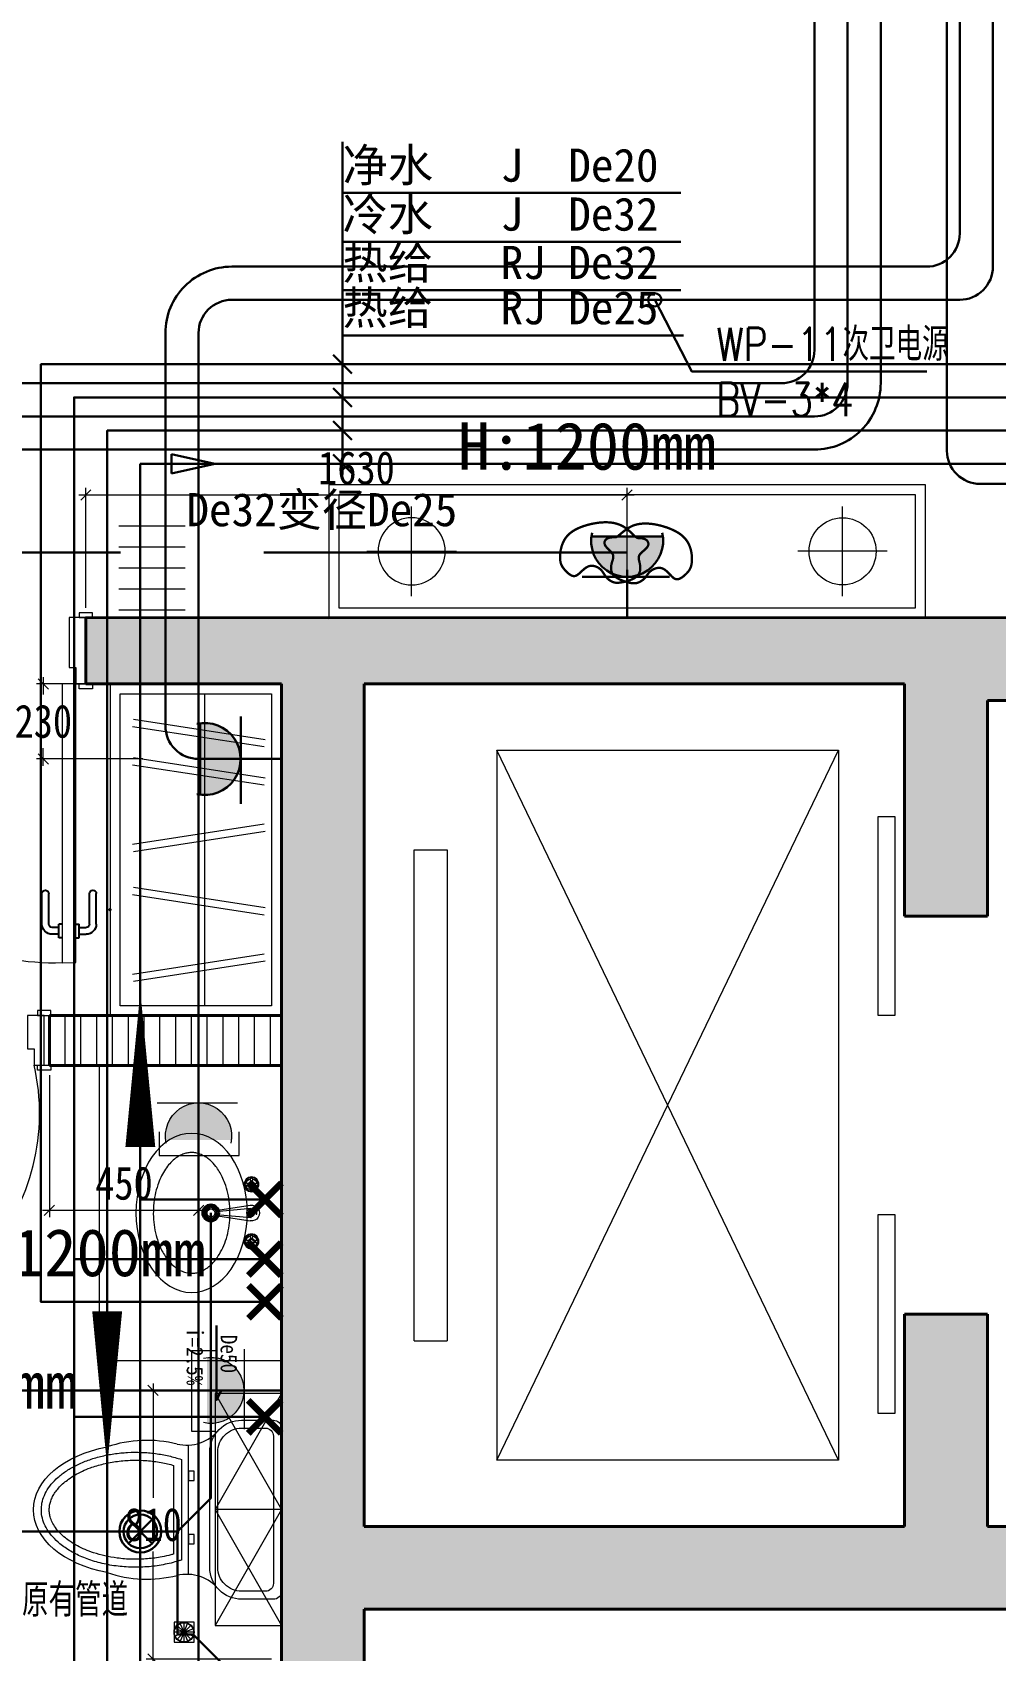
# Model space of a CAD drawing. Header units: millimetres. Extents: x -64529 to 3079702, y -28926 to 77119.
# Drawn here: x -28731 to -25825, y 3737 to 8616 of the extents above; entities that cross this region are included whole.
import ezdxf

# ---------------------------------------------------------------- set-up
doc = ezdxf.new("R2010")
doc.units = ezdxf.units.MM
doc.header["$LTSCALE"] = 10
doc.layers.get('0').update_dxf_attribs({"color": 255})
doc.layers.get('Defpoints').update_dxf_attribs({"color": 255})
for name, color, linetype, lineweight in [('1弱电插座布线图', 6, 'Continuous', 30), ('1强弱电插座尺寸', 5, 'Continuous', 0), ('1强电插座布线图', 1, 'Continuous', 30), ('1强电插座布置图', 1, 'Continuous', 30), ('1排水布置图', 1, 'Continuous', 30), ('1浅浅', 251, 'Continuous', 20), ('1给水布置图', 4, 'Continuous', 30), ('1给水平面布置图', 4, 'Continuous', 13), ('图框', 255, 'Continuous', 0), ('机电', 3, 'Continuous', 0), ('标注', 250, 'Continuous', 0)]:
    doc.layers.add(name, color=color, linetype=linetype, lineweight=lineweight)
doc.layers.add('家具内线', color=8, linetype='Continuous')
doc.styles.add('_THVAC_DIM', font='SIMPLEX', dxfattribs={"width": 0.8, "height": 3.5, "bigfont": 'HZTXT'})
doc.styles.get("Standard").update_dxf_attribs({"font": ''})
doc.styles.add('夏建东', font='', dxfattribs={"width": 0.85})
doc.styles.get('Standard').set_extended_font_data('SimSun')
doc.styles.get('夏建东').set_extended_font_data('SimSun')
doc.dimstyles.new('g', dxfattribs={"dimtxt": 100, "dimasz": 31, "dimexe": 21, "dimexo": 30, "dimgap": 31, "dimtad": 1, "dimtih": 1, "dimtoh": 1, "dimdec": 0, "dimrnd": 10, "dimdsep": 46, "dimtxsty": '夏建东', "dimblk": 'OBLIQUE', "dimcen": 2.5, "dimdle": 21, "dimclrd": 5, "dimclre": 5, "dimclrt": 5, "dimadec": 0, "dimazin": 0, "dimtfac": 1, "dimtdec": 0, "dimtmove": 2, "dimatfit": 3, "dimldrblk": 'DOT', "dimfxl": 300, "dimlwd": -1, "dimlwe": -1, "dimarcsym": 1})

# ---------------------------------------------------------------- blocks, each defined once
blk = doc.blocks.new('热水')
at = {"layer": '图框', "color": 1, "lineweight": 0, "const_width": 40, "elevation": 5661.9}
for points in [[(228689.2, 195326.7), (228490.4, 195525.6)], [(228689.2, 195525.6), (228490.4, 195326.7)]]:
    blk.add_lwpolyline(points, dxfattribs=at)
blk = doc.blocks.new('冷水')
at = {"layer": '图框', "color": 4, "lineweight": 0, "const_width": 40, "elevation": 5661.9}
for points in [[(228130.8, 195325.4), (228329.7, 195524.3)], [(228329.7, 195325.4), (228130.8, 195524.3)]]:
    blk.add_lwpolyline(points, dxfattribs=at)
blk = doc.blocks.new('A$C27FE3D30')
at = {"layer": '机电'}
for p, q in [((-94262, 38463), (-94351, 38501)), ((-94262, 38463), (-94330, 38531)), ((-94262, 38463), (-94300, 38552)), ((-94262, 38367), (-94262, 38559)), ((-94262, 38463), (-94226, 38552)), ((-94262, 38463), (-94195, 38531)), ((-94262, 38463), (-94173, 38499)), ((-94262, 38463), (-94358, 38463)), ((-94262, 38463), (-94358, 38463)), ((-94166, 38463), (-94358, 38463)), ((-94262, 38463), (-94351, 38426)), ((-94262, 38463), (-94330, 38396)), ((-94262, 38463), (-94300, 38375)), ((-94262, 38463), (-94195, 38396)), ((-94262, 38463), (-94226, 38375)), ((-94262, 38463), (-94173, 38428)), ((-94262, 38463), (-94262, 38463))]:
    blk.add_line(p, q, dxfattribs=at)
blk.add_lwpolyline([(-94362, 38363), (-94162, 38363), (-94162, 38563), (-94362, 38563)], close=True, dxfattribs=at)
for radius in [100, 96]:
    blk.add_circle((-94262, 38463), radius, dxfattribs=at)
blk = doc.blocks.new('fewfwfew')
at = {"layer": '家具内线'}
for p, q in [((708264.2, 17846.2), (708245, 17846.2)), ((708264.2, 17855.9), (708264.2, 17817.3)), ((708273.9, 17855.9), (708264.2, 17855.9)), ((708312.4, 17855.9), (708322, 17855.9)), ((708322, 17855.9), (708322, 17817.3)), ((708322, 17846.2), (708341.3, 17846.2)), ((708216.1, 17817.3), (708216.1, 17730.6)), ((708235.3, 17817.3), (708235.3, 17730.6)), ((708264.2, 17826.9), (708245, 17826.9)), ((708273.9, 17817.3), (708264.2, 17817.3)), ((708312.4, 17817.3), (708322, 17817.3)), ((708322, 17826.9), (708341.3, 17826.9)), ((708351, 17817.3), (708351, 17730.6)), ((708370.2, 17817.3), (708370.2, 17730.6))]:
    blk.add_line(p, q, dxfattribs=at)
for centre, radius, start, end in [((708245, 17817.3), 28.9, 90, 180), ((708341.3, 17817.3), 28.9, 0, 90), ((708245, 17817.3), 9.63, 90, 180), ((708341.3, 17817.3), 9.63, 0, 90), ((708225.7, 17730.6), 9.63, 180, 0), ((708360.6, 17730.6), 9.63, 180, 0)]:
    blk.add_arc(centre, radius, start, end, dxfattribs=at)
blk = doc.blocks.new('fhrhrthrthr')
at = {"layer": '1强电插座布置图', "linetype": 'ByBlock'}
h = blk.add_hatch(color=1, dxfattribs=at)
edge = h.paths.add_edge_path()
edge.add_ellipse((202250.2, 8955.8), major_axis=(-76.8, -76.8), ratio=1, start_angle=308.0428, end_angle=501.9572, ccw=False)
edge.add_line((202142.4, 8969), (202358, 8969))
at = {"layer": '1强电插座布置图', "color": 1}
for p, q in [((202142.4, 8969), (202358, 8969)), ((202114.5, 8846.9), (202377.9, 8846.9)), ((202204.9, 8857.1), (202204.9, 8857.1)), ((202250.2, 8724.2), (202250.2, 8868))]:
    blk.add_line(p, q, dxfattribs=at)
blk.add_ellipse((202250.2, 8955.8), major_axis=(0, 108.6), ratio=1, start_param=1.348329, end_param=4.934795, dxfattribs=at)
blk = doc.blocks.new('20180505.12473001')
at = {"layer": '标注', "linetype": 'ByBlock'}
h = blk.add_hatch(color=1, dxfattribs=at)
edge = h.paths.add_edge_path()
edge.add_ellipse((212.8, 124.7), major_axis=(0, 99.8), ratio=1, start_angle=-6.9343, end_angle=186.9801, ccw=False)
edge.add_line((224.9, 223.7), (224.9, 25.6))
at = {"layer": '标注', "color": 1}
for p, q in [((112.7, 0, 0), (112.7, 242, 0)), ((0, 124.7, 0), (132.1, 124.7, 0))]:
    blk.add_line(p, q, dxfattribs=at)
at = {"layer": '标注', "color": 1, "elevation": 0}
blk.add_lwpolyline([(200, 5.4), (271.6, 5.4), (271.6, 247.6), (200, 247.6)], dxfattribs=at)
at = {"layer": '标注', "color": 1, "extrusion": (0, 0, -1)}
blk.add_ellipse((212.8, 124.7, 0), major_axis=(0, 99.8), ratio=1, start_param=2.918756, end_param=6.505223, dxfattribs=at)
blk = doc.blocks.new('_Oblique')
at = {"color": 0, "linetype": 'ByBlock', "lineweight": -2}
blk.add_line((-0.5, -0.5), (0.5, 0.5), dxfattribs=at)
blk = doc.blocks.new('*D659')
at = {"layer": '1强弱电插座尺寸', "color": 5, "transparency": 16777216}
for p, q in [((-28570, 6881.5), (-28570, 7242.5)), ((-26937.2, 6881.5), (-26937.2, 7242.5)), ((-28591, 7221.5), (-26916.2, 7221.5))]:
    blk.add_line(p, q, dxfattribs=at)
at = {"layer": 'Defpoints', "color": 0, "lineweight": 30, "transparency": 16777216}
for p in [(-26937.2, 7221.5), (-28570, 6851.5), (-26937.2, 6851.5)]:
    blk.add_point(p, dxfattribs=at)
at = {"layer": '1强弱电插座尺寸', "color": 5, "transparency": 16777216, "xscale": 31, "yscale": 31, "zscale": 31, "rotation": 180}
blk.add_blockref('_Oblique', (-28570, 7221.5), dxfattribs=at)
at = {"layer": '1强弱电插座尺寸', "color": 5, "transparency": 16777216, "xscale": 31, "yscale": 31, "zscale": 31}
blk.add_blockref('_Oblique', (-26937.2, 7221.5), dxfattribs=at)
at = {"layer": '1强弱电插座尺寸', "color": 5, "transparency": 16777216, "insert": (-27753.6, 7302.5), "char_height": 100, "attachment_point": 5, "style": '夏建东'}
blk.add_mtext('1630', dxfattribs=at)
blk = doc.blocks.new('_Dot')
at = {"color": 0, "linetype": 'ByBlock', "lineweight": -2}
blk.add_line((-0.5, 0), (-1, 0), dxfattribs=at)
at = {"color": 0, "linetype": 'ByBlock', "const_width": 0.5}
blk.add_lwpolyline([(-0.25, 0, 1), (0.25, 0, 1)], format="xyb", close=True, dxfattribs=at)
blk = doc.blocks.new('*D660')
at = {"layer": '1强弱电插座尺寸', "color": 5, "transparency": 16777216}
for p, q in [((-28680, 5471.8), (-28680, 5043.8)), ((-28230, 5471.5), (-28230, 5043.8)), ((-28701, 5064.8), (-28209, 5064.8))]:
    blk.add_line(p, q, dxfattribs=at)
at = {"layer": 'Defpoints', "color": 0, "lineweight": 30, "transparency": 16777216}
for p in [(-28680, 5501.8), (-28230, 5501.5), (-28230, 5064.8)]:
    blk.add_point(p, dxfattribs=at)
at = {"layer": '1强弱电插座尺寸', "color": 5, "transparency": 16777216, "xscale": 31, "yscale": 31, "zscale": 31, "rotation": 180}
blk.add_blockref('_Oblique', (-28680, 5064.8), dxfattribs=at)
at = {"layer": '1强弱电插座尺寸', "color": 5, "transparency": 16777216, "xscale": 31, "yscale": 31, "zscale": 31}
blk.add_blockref('_Oblique', (-28230, 5064.8), dxfattribs=at)
at = {"layer": '1强弱电插座尺寸', "color": 5, "transparency": 16777216, "insert": (-28455, 5145.8), "char_height": 100, "attachment_point": 5, "style": '夏建东'}
blk.add_mtext('450', dxfattribs=at)
blk = doc.blocks.new('*D684')
at = {"layer": '1强弱电插座尺寸', "color": 5, "transparency": 16777216}
for p, q in [((-28367.1, 4542.5), (-28367.1, 4197.5)), ((-28010, 4521.5), (-28388.1, 4521.5)), ((-28367.1, 3690.5), (-28367.1, 4035.5)), ((-28010, 3711.5), (-28388.1, 3711.5))]:
    blk.add_line(p, q, dxfattribs=at)
at = {"layer": 'Defpoints', "color": 0, "lineweight": 30, "transparency": 16777216}
for p in [(-27980, 4521.5), (-28367.1, 3711.5), (-27980, 3711.5)]:
    blk.add_point(p, dxfattribs=at)
at = {"layer": '1强弱电插座尺寸', "color": 5, "transparency": 16777216, "xscale": 31, "yscale": 31, "zscale": 31}
for p, rotation in [((-28367.1, 4521.5), 90), ((-28367.1, 3711.5), 270)]:
    blk.add_blockref('_Oblique', p, dxfattribs=dict(at, rotation=rotation))
at = {"layer": '1强弱电插座尺寸', "color": 5, "transparency": 16777216, "insert": (-28367.1, 4116.5), "char_height": 100, "attachment_point": 5, "style": '夏建东'}
blk.add_mtext('810', dxfattribs=at)
blk = doc.blocks.new('*D799')
at = {"layer": '1强弱电插座尺寸', "color": 5, "transparency": 16777216}
for p, q in [((-28398.3, 6651.5), (-28719.3, 6651.5)), ((-28698.3, 6672.5), (-28698.3, 6619.5)), ((-28698.3, 6404.4), (-28698.3, 6457.5)), ((-28398.3, 6425.4), (-28719.3, 6425.4))]:
    blk.add_line(p, q, dxfattribs=at)
at = {"layer": 'Defpoints', "color": 0, "linetype": 'Continuous', "lineweight": 30, "transparency": 16777216}
for p in [(-28698.3, 6651.5), (-27980, 6651.5), (-27980, 6425.4)]:
    blk.add_point(p, dxfattribs=at)
at = {"layer": '1强弱电插座尺寸', "color": 5, "linetype": 'Continuous', "transparency": 16777216, "xscale": 31, "yscale": 31, "zscale": 31}
for p, rotation in [((-28698.3, 6651.5), 90), ((-28698.3, 6425.4), 270)]:
    blk.add_blockref('_Oblique', p, dxfattribs=dict(at, rotation=rotation))
at = {"layer": '1强弱电插座尺寸', "color": 5, "linetype": 'Continuous', "lineweight": 30, "transparency": 16777216, "insert": (-28698.3, 6538.5), "char_height": 100, "attachment_point": 5, "style": '夏建东'}
blk.add_mtext('230', dxfattribs=at)

msp = doc.modelspace()

# ---------------------------------------------------------------- hatches: boundary and pattern name
at = {"layer": '1浅浅', "ltscale": 0.05}
h = msp.add_hatch(dxfattribs=at)
h.set_pattern_fill('ANSI31', color=251, scale=20, angle=135, style=0)
h.set_pattern_definition([(180, (-238526.25, -2459.91), (-1e-14, -63.5), [])])
h.paths.add_polyline_path([(-28470.1, 7151.5), (-28270.2, 7151.5), (-28270.2, 6851.5), (-28470.1, 6851.5)])
at = {"layer": '1浅浅'}
h = msp.add_hatch(color=251, dxfattribs=at)
h.dxf.hatch_style = 1
h.paths.add_polyline_path([(-24780, 6851.5), (-24820.3, 6851.5), (-24994, 6851.5), (-24994, 7104.9), (-24996.9, 7104.9), (-24996.9, 7109.8), (-24994, 7109.8), (-24994, 7151.5), (-25194, 7151.5), (-25194, 7109.8), (-25191.1, 7109.8), (-25191.1, 7104.9), (-25194, 7104.9), (-25193.9, 6851.5), (-27730, 6851.5), (-27730, 6651.5), (-26100, 6651.5), (-26100, 5951.5), (-25850, 5951.5), (-25850, 6601.5), (-24820.3, 6601.5), (-24820.3, 6601.5), (-24780, 6601.5)])
h = msp.add_hatch(color=251, dxfattribs=at)
h.dxf.hatch_style = 1
h.paths.add_polyline_path([(-35490, 3071.5), (-35240, 3071.5), (-35240, 2591.5), (-27980, 2591.5), (-27980, 6651.5), (-27980, 6851.5), (-27730, 6851.5), (-27730, 2341.5), (-35490, 2341.5)])
h = msp.add_hatch(color=251, dxfattribs=at)
h.dxf.hatch_style = 1
h.paths.add_polyline_path([(-28570, 6851.5), (-27980, 6851.5), (-27980, 6651.5), (-28570, 6651.5)])
at = {"layer": '1浅浅', "lineweight": 0}
h = msp.add_hatch(dxfattribs=at)
h.set_pattern_fill('ANSI31', color=251, scale=15, angle=45, style=0)
h.set_pattern_definition([(90, (-28680, 5501.55), (-47.625, 0), [])])
h.paths.add_polyline_path([(-28680, 5651.5), (-27980, 5651.5), (-27980, 5501.5), (-28680, 5501.5)])
at = {"layer": '1浅浅'}
h = msp.add_hatch(color=251, dxfattribs=at)
h.dxf.hatch_style = 1
h.paths.add_polyline_path([(-24500, 4111.5), (-25850, 4111.5), (-25850, 4751.5), (-26100, 4751.5), (-26100, 4111.5), (-27730, 4111.5), (-27730, 3861.5), (-24500, 3861.5)])

# ---------------------------------------------------------------- linework, layer by layer
at = {"layer": '1弱电插座布线图', "linetype": 'Continuous', "lineweight": 30}
for points in [[(-31820, 6851.5), (-31142.6, 7528.9, -0.198912), (-31071.9, 7558.2), (-26472.2, 7558.2, 0.414214), (-26372.2, 7658.2), (-26372.2, 12511.5)], [(-31580.5, 6851.5), (-31003.2, 7428.9, -0.198912), (-30932.5, 7458.2), (-26372.2, 7458.2, 0.414214), (-26272.2, 7558.2), (-26272.2, 12511.5)], [(-29373.4, 5946.3), (-29125.8, 5946.3, 0.414214), (-29025.8, 6046.3), (-29025.8, 7258.2, -0.414214), (-28925.8, 7358.2), (-26372.2, 7358.2, 0.414214), (-26172.2, 7558.2), (-26172.2, 12511.5)], [(-25672.2, 7254.8), (-25872.2, 7254.8, -0.414214), (-25972.2, 7354.8), (-25972.2, 12511.5)]]:
    msp.add_lwpolyline(points, format="xyb", dxfattribs=at)
at = {"layer": '1强电插座布线图', "linetype": 'Continuous', "lineweight": 30}
msp.add_lwpolyline([(-27348, 12511.5), (-27348, 11887.7, 0.414214), (-27248, 11787.7), (-26033.8, 11787.7, -0.414214), (-25933.8, 11687.7), (-25933.8, 8009.9, -0.414214), (-26033.8, 7909.9), (-28130, 7909.9, 0.414214), (-28330, 7709.9), (-28330, 6525.4, 0.414214), (-28230, 6425.4), (-27980, 6425.4)], format="xyb", dxfattribs=at)
at = {"layer": '1强电插座布线图', "color": 2, "linetype": 'Continuous', "lineweight": 30}
msp.add_lwpolyline([(-27148, 12511.5), (-27148, 12087.7, 0.414214), (-27048, 11987.7), (-25933.8, 11987.7, -0.414214), (-25833.8, 11887.7), (-25833.8, 7909.9, -0.414214), (-25933.8, 7809.9), (-28130, 7809.9, 0.414214), (-28230, 7709.9), (-28230, 3263.3)], format="xyb", dxfattribs=at)
at = {"layer": '1强电插座布线图', "linetype": 'Continuous', "lineweight": 30}
for points in [[(-26853.9, 7809.9), (-26742.3, 7593.8), (-26032.6, 7593.8)], [(-28465.1, 7047.6), (-32160.5, 7047.6)], [(-26939.3, 7047.6), (-28033.2, 7047.6)]]:
    msp.add_lwpolyline(points, dxfattribs=at)
at = {"layer": '1强电插座布线图', "color": 2, "linetype": 'Continuous', "lineweight": 30}
msp.add_lwpolyline([(-27980, 4521.5), (-30237, 4521.5)], dxfattribs=at)
at = {"layer": '1强电插座布线图', "linetype": 'Continuous', "lineweight": 30}
msp.add_circle((-26853.9, 7809.9), 20, dxfattribs=at)
at = {"layer": '1排水布置图', "linetype": 'ByBlock'}
for p, q in [((-28441.6, 4060.2), (-28369.8, 4132.1)), ((-28441.6, 4132.1), (-28369.8, 4060.2))]:
    msp.add_line(p, q, dxfattribs=at)
at = {"layer": '1排水布置图', "linetype": 'Continuous', "lineweight": 30}
for points in [[(-28405.7, 4096.1), (-28293.2, 4096.1), (-28193.2, 4196.1), (-28192.5, 5056.5)], [(-29495, 2716.6), (-29495, 3996.1), (-29395, 4096.1), (-28405.7, 4096.1)], [(-28293.2, 4096.1), (-28293.2, 3784.1)], [(-28146, 2724.1), (-28146, 3685), (-28246, 3785), (-28290.9, 3785)]]:
    msp.add_lwpolyline(points, dxfattribs=at)
at = {"layer": '1排水布置图', "elevation": 0}
msp.add_lwpolyline([(-28175.7, 4717), (-28175.7, 4492.3), (-28162.9, 4519.1)], dxfattribs=at)
at = {"layer": '1排水布置图', "linetype": 'Continuous', "lineweight": 30}
for radius in [25, 20]:
    msp.add_circle((-28193.2, 5056.5), radius, dxfattribs=at)
at = {"layer": '1排水布置图', "linetype": 'ByBlock'}
for radius in [63.3, 50.8]:
    msp.add_circle((-28405.7, 4096.1), radius, dxfattribs=at)
at = {"layer": '1浅浅', "color": 251, "ltscale": 0.05}
for p, q in [((-27587.2, 6916.5), (-27587.2, 7186.5)), ((-26287.2, 6916.5), (-26287.2, 7186.5)), ((-27722.2, 7051.5), (-27452.2, 7051.5)), ((-26152.2, 7051.5), (-26422.2, 7051.5)), ((-28496.9, 6651.5), (-28496.9, 5651.5)), ((-28212.3, 6621.5), (-28212.3, 5681.5)), ((-28028.8, 6483.4), (-28426.2, 6544.5)), ((-28032.1, 6461.7), (-28429.6, 6522.7)), ((-28032.1, 6346.2), (-28429.6, 6407.2)), ((-28028.8, 6367.9), (-28426.2, 6429)), ((-28032.1, 6228.3), (-28429.6, 6167.3)), ((-28028.8, 6206.6), (-28426.2, 6145.5)), ((-28032.1, 5954.8), (-28429.6, 6015.9)), ((-28028.8, 5976.6), (-28426.2, 6037.6)), ((-28032.1, 5837), (-28429.6, 5775.9)), ((-28028.8, 5815.2), (-28426.2, 5754.2)), ((-28530, 5501.5), (-28530, 4611.5)), ((-28078, 5144.6), (-28081.2, 5144.6)), ((-28078, 5140.6), (-28081.2, 5140.6)), ((-28072.3, 5150.3), (-28072.3, 5153.6)), ((-28072.3, 5134.9), (-28072.3, 5131.7)), ((-28068.3, 5150.3), (-28068.3, 5153.6)), ((-28068.3, 5134.9), (-28068.3, 5131.7)), ((-28062.6, 5144.6), (-28059.4, 5144.6)), ((-28062.6, 5140.6), (-28059.4, 5140.6)), ((-28171.6, 5065.2), (-28073.9, 5080.3)), ((-28177.9, 5060.9), (-28071.5, 5070.5)), ((-28177.9, 5052.1), (-28071.5, 5042.6)), ((-28171.6, 5047.9), (-28073.9, 5032.8)), ((-28056.7, 5056.5), (-28056.7, 5061.8)), ((-28056.7, 5056.5), (-28056.7, 5051.3)), ((-28072.3, 4978.2), (-28072.3, 4981.4)), ((-28068.3, 4978.2), (-28068.3, 4981.4)), ((-28078, 4972.5), (-28081.2, 4972.5)), ((-28078, 4968.5), (-28081.2, 4968.5)), ((-28072.3, 4962.8), (-28072.3, 4959.5)), ((-28068.3, 4962.8), (-28068.3, 4959.5)), ((-28062.6, 4972.5), (-28059.4, 4972.5)), ((-28062.6, 4968.5), (-28059.4, 4968.5)), ((-28530, 4611.5), (-27980, 4611.5)), ((-28260.4, 3966.6), (-28260.4, 4356.5)), ((-27980, 4162.5), (-28180, 4162.5))]:
    msp.add_line(p, q, dxfattribs=at)
at = {"layer": '1浅浅', "color": 251, "lineweight": 40}
for p, q in [((-28570, 6851.5), (-27837.3, 6851.4)), ((-28570, 6851.5), (-28570, 6651.5)), ((-27837.3, 6851.4), (-25193.9, 6851.5)), ((-28570, 6651.5), (-27980, 6651.5)), ((-27980, 6651.5), (-27980, 4491.1)), ((-27730, 6651.5), (-27730, 4111.5)), ((-27730, 6651.5), (-26100, 6651.5)), ((-26100, 6651.5), (-26100, 5951.5)), ((-25850, 6601.5), (-24750, 6601.5)), ((-25850, 6601.5), (-25850, 5951.5)), ((-26100, 5951.5), (-25850, 5951.5)), ((-28680, 5651.5), (-27980, 5651.5)), ((-28680, 5651.5), (-28680, 5501.5)), ((-28680, 5501.5), (-27980, 5501.5)), ((-26100, 4751.5), (-25850, 4751.5)), ((-26100, 4751.5), (-26100, 4111.5)), ((-25850, 4751.5), (-25850, 4111.5)), ((-27980, 4651.5), (-27980, 2591.5)), ((-27730, 4111.5), (-26100, 4111.5)), ((-25850, 4111.5), (-24500, 4111.5)), ((-27980, 3954.8), (-27980, 2591.5)), ((-27730, 3861.5), (-24500, 3861.5)), ((-27730, 3861.5), (-27730, 2341.5))]:
    msp.add_line(p, q, dxfattribs=at)
at = {"layer": '1浅浅', "color": 251, "ltscale": 0.1}
for p, q in [((-27330, 4311.5), (-26300, 6451.5)), ((-26300, 4311.5), (-27330, 6451.5))]:
    msp.add_line(p, q, dxfattribs=at)
at = {"layer": '1浅浅', "color": 251, "lineweight": 5}
for p, q in [((-27330, 6451.5), (-27330, 4311.5)), ((-27330, 4311.5), (-26300, 6451.5)), ((-26300, 4311.5), (-27330, 6451.5)), ((-27580, 6151.5), (-27480, 6151.5)), ((-27580, 4670.6), (-27480, 4670.6))]:
    msp.add_line(p, q, dxfattribs=at)
at = {"layer": '1浅浅', "color": 251, "lineweight": 20}
for p, q in [((-28496.9, 5651.5), (-27980, 5651.5)), ((-27980, 5501.5), (-28530, 5501.5)), ((-27980, 4491.1), (-27980, 5501.5))]:
    msp.add_line(p, q, dxfattribs=at)
at = {"layer": '1浅浅', "color": 251, "ltscale": 0.05}
for points in [[(-27837.2, 6851.5), (-26037.2, 6851.5), (-26037.2, 7251.5), (-27837.2, 7251.5)], [(-27807.2, 6881.5), (-26067.2, 6881.5), (-26067.2, 7221.5), (-27807.2, 7221.5)], [(-28466.9, 6621.5), (-28010, 6621.5), (-28010, 5681.5), (-28466.9, 5681.5)], [(-28180, 3812.5), (-27980, 3812.5), (-27980, 4512.5), (-28180, 4512.5)], [(-28243.6, 4249.9), (-28243.6, 4278.1), (-28260.4, 4278.1), (-28260.4, 4249.9)], [(-28243.6, 4058.7), (-28243.6, 4086.8), (-28260.4, 4086.8), (-28260.4, 4058.7)]]:
    msp.add_lwpolyline(points, close=True, dxfattribs=at)
at = {"layer": '1浅浅', "color": 251, "const_width": 7}
for points in [[(-26954.9, 7129.6), (-26961.9, 7132.6), (-26969.3, 7135), (-26977.2, 7136.9), (-26985.3, 7138.1), (-26993.8, 7138.9), (-27002.7, 7139.1), (-27011.7, 7138.8), (-27021.1, 7138), (-27030.7, 7136.7), (-27040.4, 7135), (-27050, 7132.9), (-27059.6, 7130.3), (-27068.8, 7127.4), (-27077.7, 7124.1), (-27086.1, 7120.5), (-27093.8, 7116.6), (-27100.7, 7112.4), (-27107, 7108), (-27112.6, 7103.2), (-27117.5, 7098.2), (-27121.8, 7092.9), (-27125.6, 7087.3), (-27128.9, 7081.4), (-27131.6, 7075.3), (-27134, 7068.9), (-27135.9, 7062.4), (-27137.4, 7055.8), (-27138.5, 7049.2), (-27139.2, 7042.7), (-27139.5, 7036.5), (-27139.5, 7030.7), (-27139.1, 7025.2), (-27138.3, 7020.3), (-27137.3, 7015.8), (-27135.9, 7011.8), (-27134.2, 7008.1), (-27132.2, 7004.6), (-27129.9, 7001.3), (-27127.4, 6998.1), (-27124.7, 6994.9), (-27121.7, 6991.7), (-27118.6, 6988.6), (-27115.3, 6985.6), (-27112, 6982.9), (-27108.6, 6980.6), (-27105.2, 6978.7), (-27101.8, 6977.4), (-27098.5, 6976.8), (-27095.3, 6976.9), (-27092.2, 6977.7), (-27089.2, 6979.1), (-27086.3, 6981), (-27083.3, 6983.2), (-27080.4, 6985.8), (-27077.4, 6988.5), (-27074.4, 6991.4), (-27071.3, 6994.2), (-27068.2, 6997), (-27064.9, 6999.6), (-27061.6, 7002), (-27058.2, 7004.1), (-27054.6, 7005.8), (-27050.9, 7007.1), (-27047.2, 7007.8), (-27043.3, 7008), (-27039.3, 7007.7), (-27035.3, 7006.8), (-27031.4, 7005.5), (-27027.6, 7003.9), (-27024, 7001.9), (-27020.6, 6999.6), (-27017.6, 6997.1), (-27014.9, 6994.4), (-27012.5, 6991.6), (-27010.4, 6988.7), (-27008.4, 6985.8), (-27006.5, 6982.9), (-27004.7, 6980), (-27002.9, 6977.2), (-27001, 6974.5), (-26998.9, 6972.1), (-26996.7, 6969.8), (-26994.4, 6967.7), (-26992, 6965.7), (-26989.6, 6964), (-26987.1, 6962.4), (-26984.6, 6961), (-26982.1, 6959.8), (-26979.7, 6958.8), (-26977.2, 6958), (-26974.6, 6957.3), (-26972, 6956.9), (-26969.1, 6956.6), (-26966, 6956.6), (-26962.7, 6956.8), (-26959, 6957.1), (-26955, 6957.7), (-26950.7, 6958.5), (-26946.1, 6959.4), (-26941.5, 6960.6), (-26936.8, 6961.9), (-26932.1, 6963.3), (-26927.6, 6964.9), (-26923.3, 6966.6), (-26919.3, 6968.5), (-26915.5, 6970.5), (-26912.1, 6972.6), (-26909, 6974.9), (-26906.3, 6977.4), (-26903.9, 6980), (-26901.9, 6982.9), (-26900.3, 6986), (-26899, 6989.3), (-26898.2, 6992.8), (-26897.6, 6996.4), (-26897.4, 7000.2), (-26897.5, 7003.9), (-26897.8, 7007.7), (-26898.3, 7011.4), (-26899, 7015), (-26899.8, 7018.5), (-26900.7, 7021.9), (-26901.4, 7025.2), (-26902, 7028.4), (-26902.2, 7031.5), (-26902, 7034.5), (-26901.2, 7037.6), (-26899.8, 7040.6), (-26897.5, 7043.7), (-26894.7, 7046.7), (-26891.4, 7049.8), (-26887.9, 7052.8), (-26884.4, 7055.9), (-26881.1, 7059), (-26878.2, 7062), (-26875.8, 7065.1), (-26874.2, 7068.1), (-26873.2, 7071), (-26873, 7073.9), (-26873.3, 7076.7), (-26874.1, 7079.3), (-26875.4, 7081.6), (-26877.1, 7083.8), (-26879.1, 7085.6), (-26881.4, 7087.1), (-26883.9, 7088.4), (-26886.5, 7089.4), (-26889.1, 7090.1), (-26891.8, 7090.6), (-26894.4, 7091), (-26896.8, 7091.2), (-26899, 7091.3), (-26900.9, 7091.4), (-26902.7, 7091.4), (-26904.3, 7091.6), (-26906, 7092), (-26907.8, 7092.8), (-26909.8, 7094), (-26912.1, 7095.7), (-26914.9, 7098.1), (-26918.2, 7101.2), (-26922, 7104.9), (-26926.3, 7109), (-26931.1, 7113.3), (-26936.3, 7117.7), (-26942.1, 7122), (-26948.2, 7126)], [(-26920.3, 7128.6), (-26913, 7131.1), (-26905.5, 7133.1), (-26897.6, 7134.4), (-26889.3, 7135.2), (-26880.8, 7135.4), (-26872, 7135), (-26862.9, 7134.2), (-26853.6, 7132.8), (-26844.2, 7130.9), (-26834.6, 7128.6), (-26825.1, 7125.9), (-26815.7, 7122.8), (-26806.7, 7119.3), (-26798, 7115.5), (-26789.9, 7111.4), (-26782.4, 7107), (-26775.7, 7102.4), (-26769.7, 7097.5), (-26764.5, 7092.5), (-26759.9, 7087.1), (-26755.9, 7081.6), (-26752.4, 7075.8), (-26749.6, 7069.7), (-26747.2, 7063.4), (-26745.2, 7056.9), (-26743.7, 7050.3), (-26742.6, 7043.6), (-26741.9, 7036.9), (-26741.6, 7030.4), (-26741.7, 7024.2), (-26742.1, 7018.4), (-26742.8, 7013), (-26743.9, 7008.1), (-26745.2, 7003.7), (-26746.9, 6999.8), (-26748.8, 6996.1), (-26751, 6992.8), (-26753.5, 6989.6), (-26756.1, 6986.6), (-26759.1, 6983.6), (-26762.2, 6980.6), (-26765.5, 6977.7), (-26769, 6974.9), (-26772.5, 6972.4), (-26776.1, 6970.3), (-26779.6, 6968.6), (-26783, 6967.5), (-26786.3, 6967.1), (-26789.5, 6967.4), (-26792.5, 6968.4), (-26795.5, 6970), (-26798.3, 6972.1), (-26801.1, 6974.5), (-26803.9, 6977.2), (-26806.6, 6980.2), (-26809.5, 6983.2), (-26812.4, 6986.2), (-26815.3, 6989.2), (-26818.4, 6992), (-26821.6, 6994.6), (-26824.9, 6996.9), (-26828.3, 6998.8), (-26831.9, 7000.3), (-26835.7, 7001.3), (-26839.5, 7001.7), (-26843.5, 7001.6), (-26847.5, 7001), (-26851.5, 7000), (-26855.4, 6998.5), (-26859.1, 6996.8), (-26862.6, 6994.7), (-26865.8, 6992.4), (-26868.7, 6989.9), (-26871.2, 6987.2), (-26873.6, 6984.5), (-26875.7, 6981.7), (-26877.7, 6978.9), (-26879.7, 6976.1), (-26881.7, 6973.5), (-26883.8, 6970.9), (-26886, 6968.6), (-26888.4, 6966.4), (-26890.8, 6964.4), (-26893.3, 6962.7), (-26895.8, 6961.1), (-26898.4, 6959.7), (-26901, 6958.4), (-26903.5, 6957.4), (-26906, 6956.5), (-26908.6, 6955.8), (-26911.2, 6955.4), (-26913.9, 6955.1), (-26916.7, 6955), (-26919.8, 6955.2), (-26923.1, 6955.5), (-26926.8, 6956.1), (-26930.8, 6957), (-26935, 6958), (-26939.5, 6959.2), (-26944, 6960.6), (-26948.6, 6962.2), (-26953.2, 6964), (-26957.6, 6965.8), (-26961.8, 6967.8), (-26965.7, 6969.9), (-26969.3, 6972.1), (-26972.6, 6974.5), (-26975.6, 6977), (-26978.1, 6979.6), (-26980.4, 6982.4), (-26982.2, 6985.4), (-26983.6, 6988.6), (-26984.6, 6991.9), (-26985.3, 6995.5), (-26985.6, 6999.1), (-26985.6, 7002.9), (-26985.3, 7006.6), (-26984.8, 7010.4), (-26984, 7014.1), (-26983.1, 7017.6), (-26982.1, 7021.1), (-26981, 7024.4), (-26980, 7027.6), (-26979.3, 7030.7), (-26978.8, 7033.8), (-26978.9, 7036.9), (-26979.5, 7040), (-26980.7, 7043.1), (-26982.8, 7046.3), (-26985.4, 7049.5), (-26988.5, 7052.8), (-26991.8, 7056.1), (-26995.1, 7059.3), (-26998.2, 7062.6), (-27001, 7065.8), (-27003.2, 7069), (-27004.6, 7072.1), (-27005.3, 7075.1), (-27005.4, 7078), (-27005, 7080.7), (-27004, 7083.3), (-27002.5, 7085.6), (-27000.7, 7087.6), (-26998.6, 7089.3), (-26996.2, 7090.7), (-26993.7, 7091.8), (-26991, 7092.6), (-26988.3, 7093.2), (-26985.6, 7093.5), (-26983, 7093.7), (-26980.6, 7093.8), (-26978.4, 7093.8), (-26976.5, 7093.7), (-26974.7, 7093.7), (-26973, 7093.7), (-26971.4, 7094.1), (-26969.5, 7094.7), (-26967.4, 7095.8), (-26965, 7097.4), (-26962.1, 7099.6), (-26958.6, 7102.5), (-26954.6, 7105.9), (-26950.1, 7109.7), (-26945, 7113.7), (-26939.5, 7117.8), (-26933.5, 7121.8), (-26927.1, 7125.4)]]:
    msp.add_lwpolyline(points, close=True, dxfattribs=at)
at = {"layer": '1浅浅', "color": 251}
for points in [[(-28620, 6701.5), (-28600, 6701.5), (-28600, 6651.5), (-28570, 6651.5), (-28570, 6851.5), (-28620, 6851.5)], [(-28590, 6866.5), (-28590, 6851.5), (-28550, 6851.5), (-28550, 6866.5)], [(-28590, 6636.5), (-28590, 6651.5), (-28550, 6651.5), (-28550, 6636.5)], [(-28716, 5666.8), (-28716, 5651.8), (-28676, 5651.8), (-28676, 5666.8)], [(-28746, 5551.8), (-28726, 5551.8), (-28726, 5501.8), (-28696, 5501.8), (-28696, 5651.8), (-28746, 5651.8)], [(-28680, 5651.5), (-27980, 5651.5), (-27980, 5501.5), (-28680, 5501.5)], [(-28716, 5486.8), (-28716, 5501.8), (-28676, 5501.8), (-28676, 5486.8)]]:
    msp.add_lwpolyline(points, close=True, dxfattribs=at)
at = {"layer": '1浅浅', "color": 251, "lineweight": 15}
for points in [[(-28600, 6652), (-28641, 6651.8), (-28641, 5811), (-28600, 5811.2)], [(-26180, 6251.5), (-26130, 6251.5), (-26130, 5651.5), (-26180, 5651.5)], [(-26180, 5051.5), (-26130, 5051.5), (-26130, 4451.5), (-26180, 4451.5)]]:
    msp.add_lwpolyline(points, close=True, dxfattribs=at)
at = {"layer": '1浅浅', "color": 251, "lineweight": 5}
for points in [[(-27330, 6451.5), (-26300, 6451.5), (-26300, 4311.5), (-27330, 4311.5)], [(-27580, 4670.6), (-27580, 6151.5)], [(-27480, 6151.5), (-27480, 4670.6)]]:
    msp.add_lwpolyline(points, dxfattribs=at)
at = {"layer": '1浅浅', "color": 251, "ltscale": 0.05}
for points in [[(-28180, 4512.5), (-27980.2, 4162.5), (-28180, 3812.5)], [(-27980, 4512.5), (-28179.8, 4162.5), (-27980, 3812.5)], [(-28304.2, 4028.2), (-28304.2, 4294.9)], [(-28280.2, 4010.6), (-28280.2, 4312.5)]]:
    msp.add_lwpolyline(points, dxfattribs=at)
for points in [[(-28196.2, 3987.6), (-28196.2, 4335.6, -0.414214), (-28100.2, 4431.6), (-28004.2, 4431.6, -0.414214), (-27980.2, 4407.6), (-27980.2, 3915.6, -0.414214), (-28004.2, 3891.6), (-28100.2, 3891.6, -0.414214)], [(-28172.2, 3987.6), (-28172.2, 4335.6, -0.414214), (-28100.2, 4407.6), (-28028.2, 4407.6, -0.414214), (-28004.2, 4383.6), (-28004.2, 3939.6, -0.414214), (-28028.2, 3915.6), (-28100.2, 3915.6, -0.414214)]]:
    msp.add_lwpolyline(points, format="xyb", close=True, dxfattribs=at)
for centre, radius in [((-26287.2, 7051.5), 101.3), ((-28192.5, 5056.5), 16), ((-28192.5, 5056.5), 12)]:
    msp.add_circle(centre, radius, dxfattribs=at)
at = {"layer": '1浅浅', "color": 251, "lineweight": 9}
for centre, radius, start, end in [((-28663.4, 6589.9), 779, 175.4309, 271.6501), ((-29356.7, 5356.5), 647.2, 264.9474, 12.9719)]:
    msp.add_arc(centre, radius, start, end, dxfattribs=at)
at = {"layer": '1浅浅', "color": 251, "ltscale": 0.05}
for centre, radius, start, end in [((-28266.2, 4482.1), 125.7, 256.7915, 321.2917), ((-28385.6, 3992.1), 378.6, 76.137, 108.5158), ((-28385.6, 4331), 378.6, 251.4842, 283.863), ((-28266.2, 3841.1), 125.7, 38.7083, 103.2085)]:
    msp.add_arc(centre, radius, start, end, dxfattribs=at)
at = {"layer": '1浅浅', "color": 251, "ltscale": 0.05, "extrusion": (0, 0, -1)}
for centre, major_axis, ratio, start_param, end_param in [((-27587.2, 7051.5), (-71.6, 71.6), 1, 2.356194490192264, 8.63937979737185), ((-28070.3, 5142.6), (-15.8, -15.8), 1, 2.356194490192327, 8.639379797371912), ((-28070.3, 5142.6), (-14.4, -14.4), 1, 2.356194490191668, 8.639379797371255), ((-28084.7, 5142.6), (2.83, -2.83), 1, 3.926991, 10.210176), ((-28070.3, 5142.6), (11.9, -11.9), 1, 2.562297, 3.720888), ((-28070.3, 5142.6), (-11.9, -11.9), 1, -0.579296, 0.579296), ((-28070.3, 5142.6), (-6.51, -6.51), 1, 1.006065, 2.135527), ((-28070.3, 5142.6), (-6.51, -6.51), 1, -0.564731, 0.564731), ((-28070.3, 5142.6), (5.66, -5.66), 1, 3.926991, 10.210176), ((-28070.3, 5142.6), (-3.96, -3.96), 1, 2.356194490190647, 8.639379797370232), ((-28070.3, 5157), (2.83, -2.83), 1, 3.926991, 10.210176), ((-28070.3, 5128.2), (2.83, -2.83), 1, 3.926991, 10.210176), ((-28070.3, 5142.6), (6.51, -6.51), 1, 4.147658, 5.27712), ((-28070.3, 5142.6), (-6.51, -6.51), 1, 4.147658, 5.27712), ((-28070.3, 5142.6), (-11.9, -11.9), 1, 2.562297, 3.720888), ((-28070.3, 5142.6), (11.9, -11.9), 1, 5.70389, 6.862481), ((-28055.9, 5142.6), (2.83, -2.83), 1, 3.926991, 10.210176), ((-28070.3, 5056.5), (-17, -17), 1, 2.203603, 5.650379), ((-28170.3, 5056.5), (6.22, -6.22), 1, 0.93799, 3.774399), ((-28070.3, 5056.5), (-9.9, -9.9), 1, -0.695913, 2.26671), ((-28070.3, 5056.5), (7.07, -7.07), 1, 3.926991, 10.210176), ((-28070.3, 5056.5), (5.66, -5.66), 1, 3.926991, 10.210176), ((-28063.7, 5056.5), (6.23, -6.23), 1, 4.854916, 6.140659), ((-28070.3, 4970.5), (-15.8, -15.8), 1, 2.356194490192327, 8.639379797371912), ((-28070.3, 4970.5), (-14.4, -14.4), 1, 2.356194490191668, 8.639379797371255), ((-28070.3, 4970.5), (11.9, -11.9), 1, 2.562297, 3.720888), ((-28070.3, 4970.5), (-6.51, -6.51), 1, 1.006065, 2.135527), ((-28070.3, 4970.5), (5.66, -5.66), 1, 3.926991, 10.210176), ((-28070.3, 4984.9), (2.83, -2.83), 1, 3.926991, 10.210176), ((-28070.3, 4970.5), (6.51, -6.51), 1, 4.147658, 5.27712), ((-28070.3, 4970.5), (-11.9, -11.9), 1, 2.562297, 3.720888), ((-28084.7, 4970.5), (2.83, -2.83), 1, 3.926991, 10.210176), ((-28070.3, 4970.5), (-11.9, -11.9), 1, -0.579296, 0.579296), ((-28070.3, 4970.5), (-6.51, -6.51), 1, -0.564731, 0.564731), ((-28070.3, 4970.5), (-3.96, -3.96), 1, 2.356194490190647, 8.639379797370232), ((-28070.3, 4956.1), (2.83, -2.83), 1, 3.926991, 10.210176), ((-28070.3, 4970.5), (-6.51, -6.51), 1, 4.147658, 5.27712), ((-28070.3, 4970.5), (11.9, -11.9), 1, 5.70389, 6.862481), ((-28055.9, 4970.5), (2.83, -2.83), 1, 3.926991, 10.210176), ((-28419.4, 4161.6), (308.9, 0), 0.639074, 1.854304, 4.42888)]:
    msp.add_ellipse(centre, major_axis=major_axis, ratio=ratio, start_param=start_param, end_param=end_param, dxfattribs=at)
msp.add_ellipse((-28250.9, 5056.5), major_axis=(0, -240), ratio=0.7, dxfattribs=at)
at = {"layer": '1浅浅', "color": 251, "ltscale": 0.05}
for points, knots in [([(-28250.9, 4874.5), (-28250.9, 4874.5), (-28255.6, 4874.5), (-28260.4, 4875), (-28269.9, 4877), (-28274.7, 4878.5), (-28283.5, 4882.1), (-28287.4, 4884.1), (-28295.3, 4888.9), (-28299.2, 4891.7), (-28308, 4898.8), (-28312.8, 4903.4), (-28322, 4913.8), (-28326.5, 4919.6), (-28334.1, 4931.1), (-28337.4, 4936.7), (-28343.5, 4948.5), (-28346.4, 4954.7), (-28351.5, 4967.7), (-28353.9, 4974.4), (-28358.9, 4991.4), (-28361.3, 5001.8), (-28364.7, 5023.3), (-28365.8, 5034.2), (-28366.7, 5056.3), (-28366.5, 5067.4), (-28364.8, 5089.3), (-28363.3, 5100.1), (-28359, 5121.2), (-28356.3, 5131.4), (-28350.4, 5148.7), (-28347.4, 5156), (-28340.8, 5170.3), (-28337, 5177.2), (-28329, 5190), (-28324.7, 5195.9), (-28315.8, 5206.5), (-28311.1, 5211.3), (-28301.6, 5219.7), (-28296.7, 5223.3), (-28286.9, 5229.3), (-28282, 5231.7), (-28273.1, 5235.1), (-28269.1, 5236.3), (-28261.2, 5237.9), (-28257.3, 5238.4), (-28249.5, 5238.6), (-28245.5, 5238.5), (-28237.7, 5237.4), (-28233.7, 5236.6), (-28224.8, 5233.9), (-28219.9, 5231.8), (-28211.4, 5227.3), (-28207.9, 5225.1), (-28200.9, 5220.2), (-28197.5, 5217.4), (-28188.5, 5209.3), (-28183.1, 5203.4), (-28174.4, 5192.2), (-28170.9, 5187.2), (-28164.4, 5176.6), (-28161.4, 5170.9), (-28155.6, 5159), (-28153, 5152.7), (-28147.1, 5136.8), (-28144.2, 5126.8), (-28139.5, 5106), (-28137.7, 5095.3), (-28135.5, 5073.6), (-28135.1, 5062.5), (-28135.5, 5040.5), (-28136.3, 5029.6), (-28139.3, 5008), (-28141.4, 4997.5), (-28146.8, 4977.2), (-28150.1, 4967.5), (-28157.8, 4949.2), (-28162.1, 4940.6), (-28171.5, 4924.8), (-28176.6, 4917.7), (-28187.4, 4905), (-28193, 4899.4), (-28203.1, 4891.2), (-28207.5, 4888.2), (-28216.4, 4883), (-28220.8, 4880.9), (-28229.6, 4877.6), (-28234.1, 4876.4), (-28242.6, 4874.9), (-28246.7, 4874.5), (-28250.9, 4874.5)], [0, 0, 0, 0, 0.06994, 0.139881, 0.139881, 0.279762, 0.279762, 0.395084, 0.395084, 0.510405, 0.510405, 0.656664, 0.656664, 0.802922, 0.802922, 0.923699, 0.923699, 1.044476, 1.044476, 1.165253, 1.165253, 1.338474, 1.338474, 1.511696, 1.511696, 1.684917, 1.684917, 1.858138, 1.858138, 2.031359, 2.031359, 2.167104, 2.167104, 2.31085, 2.31085, 2.454596, 2.454596, 2.598342, 2.598342, 2.742088, 2.742088, 2.885834, 2.885834, 3.001387, 3.001387, 3.116941, 3.116941, 3.232494, 3.232494, 3.348047, 3.348047, 3.491898, 3.491898, 3.595118, 3.595118, 3.698339, 3.698339, 3.866879, 3.866879, 3.984856, 3.984856, 4.102834, 4.102834, 4.220812, 4.220812, 4.393397, 4.393397, 4.565982, 4.565982, 4.738567, 4.738567, 4.911152, 4.911152, 5.083738, 5.083738, 5.256323, 5.256323, 5.428908, 5.428908, 5.601493, 5.601493, 5.774078, 5.774078, 5.903295, 5.903295, 6.032511, 6.032511, 6.161727, 6.161727, 6.283185, 6.283185, 6.283185, 6.283185]), ([(-28280.2, 4010.6), (-28283.4, 4009.5), (-28286.7, 4008.4), (-28304.9, 4002.7), (-28320.4, 3998.8), (-28352.4, 3992.8), (-28368.8, 3990.6), (-28402.1, 3988.2), (-28418.8, 3987.8), (-28452.2, 3989), (-28468.9, 3990.5), (-28501.4, 3995.3), (-28517.3, 3998.6), (-28547.9, 4006.7), (-28562.6, 4011.7), (-28590.4, 4023), (-28603.4, 4029.4), (-28627.4, 4043.3), (-28638.3, 4050.9), (-28656.2, 4065.6), (-28663.5, 4072.6), (-28676.4, 4087), (-28681.9, 4094.4), (-28691.1, 4109.4), (-28694.8, 4117), (-28700.4, 4132.2), (-28702.3, 4139.8), (-28704.4, 4155.1), (-28704.6, 4162.7), (-28703.3, 4178), (-28701.8, 4185.6), (-28697, 4200.9), (-28693.7, 4208.5), (-28685.4, 4223.5), (-28680.3, 4231), (-28668.3, 4245.6), (-28661.3, 4252.7), (-28645.8, 4266.4), (-28637.2, 4272.9), (-28618.4, 4285.3), (-28608.2, 4291.1), (-28586.5, 4301.7), (-28575, 4306.6), (-28550.9, 4315.3), (-28538.3, 4319.1), (-28512.4, 4325.5), (-28499, 4328.2), (-28471.8, 4332.2), (-28457.9, 4333.6), (-28430, 4335.1), (-28415.9, 4335.2), (-28387.9, 4334.1), (-28374, 4332.9), (-28346.6, 4329.3), (-28333.1, 4326.9), (-28306.9, 4320.8), (-28294.2, 4317.2), (-28281.4, 4312.9), (-28280.8, 4312.7), (-28280.2, 4312.5)], [4.21604, 4.21604, 4.21604, 4.21604, 4.254367, 4.254367, 4.425322, 4.425322, 4.596277, 4.596277, 4.767233, 4.767233, 4.938188, 4.938188, 5.109143, 5.109143, 5.280098, 5.280098, 5.451054, 5.451054, 5.622009, 5.622009, 5.765241, 5.765241, 5.908474, 5.908474, 6.051707, 6.051707, 6.19494, 6.19494, 6.338172, 6.338172, 6.481405, 6.481405, 6.624638, 6.624638, 6.767871, 6.767871, 6.911103, 6.911103, 7.054336, 7.054336, 7.197569, 7.197569, 7.340801, 7.340801, 7.484034, 7.484034, 7.627267, 7.627267, 7.7705, 7.7705, 7.913732, 7.913732, 8.056965, 8.056965, 8.200198, 8.200198, 8.343431, 8.343431, 8.35033, 8.35033, 8.35033, 8.35033]), ([(-28304.2, 4028.2), (-28307.2, 4027.3), (-28310.3, 4026.4), (-28322.2, 4023.3), (-28331.1, 4021.2), (-28354.5, 4016.8), (-28369.3, 4014.8), (-28399.3, 4012.3), (-28414.7, 4011.9), (-28445.4, 4012.6), (-28460.7, 4013.8), (-28488.1, 4017.4), (-28500.4, 4019.6), (-28524.2, 4025), (-28535.7, 4028.3), (-28555.6, 4034.8), (-28564, 4038), (-28580.2, 4045), (-28588, 4048.7), (-28602.9, 4056.7), (-28610, 4061), (-28622.1, 4069.1), (-28627.2, 4072.8), (-28637.7, 4081.4), (-28643, 4086.2), (-28653, 4096.6), (-28657.6, 4102.1), (-28665.5, 4113.2), (-28668.7, 4118.6), (-28674, 4129.5), (-28676, 4134.8), (-28678.6, 4144.4), (-28679.4, 4148.7), (-28680.4, 4157.1), (-28680.5, 4161.3), (-28680, 4169.7), (-28679.5, 4174), (-28677.7, 4182.5), (-28676.4, 4186.8), (-28673.1, 4195.5), (-28671, 4199.9), (-28666.1, 4208.9), (-28663.1, 4213.4), (-28656.7, 4222), (-28653.3, 4226.1), (-28645.6, 4234.3), (-28641.4, 4238.3), (-28632.2, 4246.3), (-28627.3, 4250.2), (-28615.9, 4258.3), (-28609.4, 4262.5), (-28595.6, 4270.5), (-28588.3, 4274.3), (-28572.9, 4281.4), (-28564.8, 4284.7), (-28543.9, 4292.4), (-28530.7, 4296.3), (-28503.4, 4302.9), (-28489.2, 4305.5), (-28460.3, 4309.3), (-28445.6, 4310.4), (-28416, 4311.2), (-28401.1, 4310.8), (-28371.7, 4308.6), (-28357.2, 4306.7), (-28329.7, 4301.7), (-28316.7, 4298.6), (-28304.2, 4294.9)], [4.282455, 4.282455, 4.282455, 4.282455, 4.319465, 4.319465, 4.422889, 4.422889, 4.585126, 4.585126, 4.750595, 4.750595, 4.916065, 4.916065, 5.053908, 5.053908, 5.191751, 5.191751, 5.301004, 5.301004, 5.410256, 5.410256, 5.523654, 5.523654, 5.616126, 5.616126, 5.72975, 5.72975, 5.85627, 5.85627, 5.982789, 5.982789, 6.109308, 6.109308, 6.212488, 6.212488, 6.315667, 6.315667, 6.418847, 6.418847, 6.522027, 6.522027, 6.625206, 6.625206, 6.728386, 6.728386, 6.822926, 6.822926, 6.917466, 6.917466, 7.012007, 7.012007, 7.11939, 7.11939, 7.226774, 7.226774, 7.334158, 7.334158, 7.493878, 7.493878, 7.653598, 7.653598, 7.813318, 7.813318, 7.973038, 7.973038, 8.132758, 8.132758, 8.283917, 8.283917, 8.283917, 8.283917])]:
    msp.add_open_spline(points, degree=3, knots=knots, dxfattribs=at)
at = {"layer": '1浅浅', "color": 251, "lineweight": 40}
msp.add_point((-28496.9, 5971.4), dxfattribs=at)
at = {"layer": '1给水平面布置图', "linetype": 'Continuous', "lineweight": 30}
for p, q in [((-27823.8, 7643.6), (-27767.4, 7587.2)), ((-27823.8, 7543.6), (-27767.4, 7487.2)), ((-27823.8, 7443.6), (-27767.4, 7387.2)), ((-27823.8, 7343.6), (-27767.4, 7287.2))]:
    msp.add_line(p, q, dxfattribs=at)
at = {"layer": '1给水平面布置图', "color": 1, "linetype": 'Continuous', "lineweight": 30}
for points in [[(-19668.4, 2598.5), (-19668.4, 3339.5), (-21485.9, 3339.5), (-21485.9, 6490.4), (-17968.2, 6490.4), (-17968.2, 6590.4), (-21485.9, 6590.4), (-21485.9, 7415.4), (-22350.7, 7415.4), (-22350.7, 15686.1), (-27453.4, 15686.1), (-27453.4, 17010.2), (-27553.4, 17010.2), (-27553.4, 15586.1), (-22450.7, 15586.1), (-22450.7, 7415.4), (-28505.7, 7415.4), (-28505.7, 3208.6), (-29825.7, 3208.6), (-29825.7, 3108.6), (-28405.7, 3108.6), (-28405.7, 7315.4)], [(-28405.7, 7315.4), (-21585.9, 7315.4), (-21585.9, 3239.5), (-19768.4, 3239.5), (-19768.4, 2598.5)], [(-28029.7, 5097.2), (-28405.7, 5097.2)]]:
    msp.add_lwpolyline(points, dxfattribs=at)
at = {"layer": '1给水平面布置图', "linetype": 'Continuous', "lineweight": 30}
for points in [[(-27795.6, 7283.5), (-27795.6, 8286.3)], [(-17760, 6290.4), (-21285.9, 6290.4), (-21285.9, 7615.4), (-28705.7, 7615.4), (-28705.7, 4788.3), (-28029.7, 4788.3)], [(-19568.4, 2598.5), (-19568.4, 3439.5), (-21385.9, 3439.5), (-21385.9, 7515.4), (-28605.7, 7515.4), (-28605.7, 3308.6)], [(-28311.7, 7344.7), (-28311.7, 7286.2)], [(-28311.7, 7286.2), (-28180.5, 7315.4), (-28311.7, 7344.7)], [(-28030.4, 4917.4), (-28605.7, 4917.4)], [(-28030.4, 4441.5), (-28605.7, 4441.5)]]:
    msp.add_lwpolyline(points, dxfattribs=at)
at = {"layer": '1给水平面布置图', "color": 4, "lineweight": 30}
for points in [[(-27795.6, 8132.3), (-26775.5, 8132.3)], [(-27795.6, 7984.8), (-26775.5, 7984.8)], [(-27795.6, 7839), (-26775.5, 7839)], [(-27795.6, 7702.5), (-26767, 7702.5)]]:
    msp.add_lwpolyline(points, dxfattribs=at)
at = {"layer": '1给水平面布置图', "linetype": 'Continuous', "lineweight": 30}
for points in [[(-28405.7, 5255.7, 90, 0, 0), (-28405.7, 5724.9, 0, 0, 0)], [(-28505.7, 4759.4, 90, 0, 0), (-28505.7, 4290.2, 0, 0, 0)]]:
    msp.add_lwpolyline(points, format="xyseb", dxfattribs=at)

# ---------------------------------------------------------------- block references
at = {"layer": '1强电插座布置图', "color": 7}
msp.add_blockref('fhrhrthrthr', (-229187.4, -1872.7), dxfattribs=at)
at = {"layer": '1强电插座布置图', "color": 7, "rotation": 90}
msp.add_blockref('fhrhrthrthr', (-19255.8, -195824.8), dxfattribs=at)
at = {"layer": '1强电插座布置图', "color": 255}
for p, rotation in [((-28354.7, 5501.5, 0), 270), ((-27980, 4646.2, 0), 180)]:
    msp.add_blockref('20180505.12473001', p, dxfattribs=dict(at, rotation=rotation))
at = {"layer": '1排水布置图', "lineweight": 0, "xscale": 0.3018150581046939, "yscale": 0.3018150581046939, "zscale": 0.3018150580482836}
msp.add_blockref('A$C27FE3D30', (175.8, -7816.7), dxfattribs=at)
at = {"layer": '1浅浅', "color": 251, "lineweight": 0, "xscale": -1.064028411405161, "yscale": 1.064028411405161, "zscale": 1.064028411402403, "rotation": 180}
msp.add_blockref('fewfwfew', (-782264.5, 24885.7), dxfattribs=at)
at = {"layer": '1给水布置图', "color": 7, "xscale": -0.5, "yscale": 0.5, "zscale": 0.5, "rotation": 270}
for name, p in [('热水', (-125742.8, -109197.7, -2830.9)), ('冷水', (-125742.8, -109197.7, -2830.9)), ('冷水', (-125742.1, -109326.8, -2830.9)), ('冷水', (-125742.8, -109673.6, -2830.9))]:
    msp.add_blockref(name, p, dxfattribs=at)

# ---------------------------------------------------------------- texts
at = {"layer": '1强弱电插座尺寸', "color": 5, "char_height": 142.88, "width": 2002.012, "attachment_point": 1}
for s, insert in [('H:1200mm', (-27447.5, 7440.5, 0)), ('H:1200mm', (-28987.1, 5008.6, 0)), ('H:300mm', (-29276.8, 4609, 0))]:
    msp.add_mtext(s, dxfattribs=dict(at, insert=insert))
at = {"layer": '1强电插座布线图', "linetype": 'Continuous', "lineweight": 30, "insert": (-26667.8, 7725.8), "char_height": 100, "width": 1087.404, "attachment_point": 1, "style": '_THVAC_DIM'}
msp.add_mtext('WP-11次卫电源 BV-3*4', dxfattribs=at)
at = {"layer": '1排水布置图', "char_height": 50, "width": 69.646, "attachment_point": 1, "rotation": 270, "style": '夏建东'}
for s, insert in [('i=2.5%', (-28215.8, 4710.1, 0)), ('De50', (-28113.4, 4689.1, 0))]:
    msp.add_mtext(s, dxfattribs=dict(at, insert=insert))
at = {"layer": '1排水布置图', "linetype": 'Continuous', "lineweight": 30, "insert": (-28922.5, 3939.2), "char_height": 100, "width": 1390.998, "attachment_point": 1, "style": '_THVAC_DIM'}
msp.add_mtext('利用原有管道', dxfattribs=at)
at = {"layer": '1给水平面布置图', "color": 4, "lineweight": 30, "char_height": 100, "attachment_point": 1}
for s, insert in [('{\\C256;净水 }  J  De20', (-27795.6, 8266)), ('{\\C256;冷水 }  J  De32', (-27795.6, 8118.4)), ('{\\C1;热给   RJ De32}', (-27795.6, 7972.5)), ('{\\C1;热给   RJ De25}', (-27795.6, 7836.1)), (' De32变径De25', (-28334.5, 7227.2))]:
    msp.add_mtext(s, dxfattribs=dict(at, insert=insert))

# ---------------------------------------------------------------- dimensions: what is measured, and where the dimension line sits
at = {"layer": '1强弱电插座尺寸', "color": 5}
for base, p1, p2, picture, middle in [((-26937.2, 7221.5), (-28570, 6851.5), (-26937.2, 6851.5), '*D659', (-27753.6, 7302.5)), ((-28230, 5064.8), (-28680, 5501.8), (-28230, 5501.5), '*D660', (-28455, 5145.8))]:
    dim = msp.add_linear_dim(base=base, p1=p1, p2=p2, dimstyle='g', dxfattribs=at)
    dim.commit()
    dim.dimension.update_dxf_attribs({"geometry": picture, "text_midpoint": middle})
at = {"layer": '1强弱电插座尺寸', "linetype": 'Continuous', "lineweight": 30}
dim = msp.add_linear_dim(base=(-28698.3, 6651.5), p1=(-27980, 6425.4), p2=(-27980, 6651.5), angle=90, dimstyle='g', override={"dimzin": 0, "dimfxlon": 1}, dxfattribs=at)
dim.commit()
dim.dimension.update_dxf_attribs({"geometry": '*D799', "text_midpoint": (-28698.3, 6538.5)})
at = {"layer": '1强弱电插座尺寸', "color": 5}
dim = msp.add_linear_dim(base=(-28367.1, 3711.5), p1=(-27980, 4521.5), p2=(-27980, 3711.5), angle=90, dimstyle='g', dxfattribs=at)
dim.commit()
dim.dimension.update_dxf_attribs({"geometry": '*D684', "text_midpoint": (-28367.1, 4116.5)})

doc.saveas('drawing.dxf')
